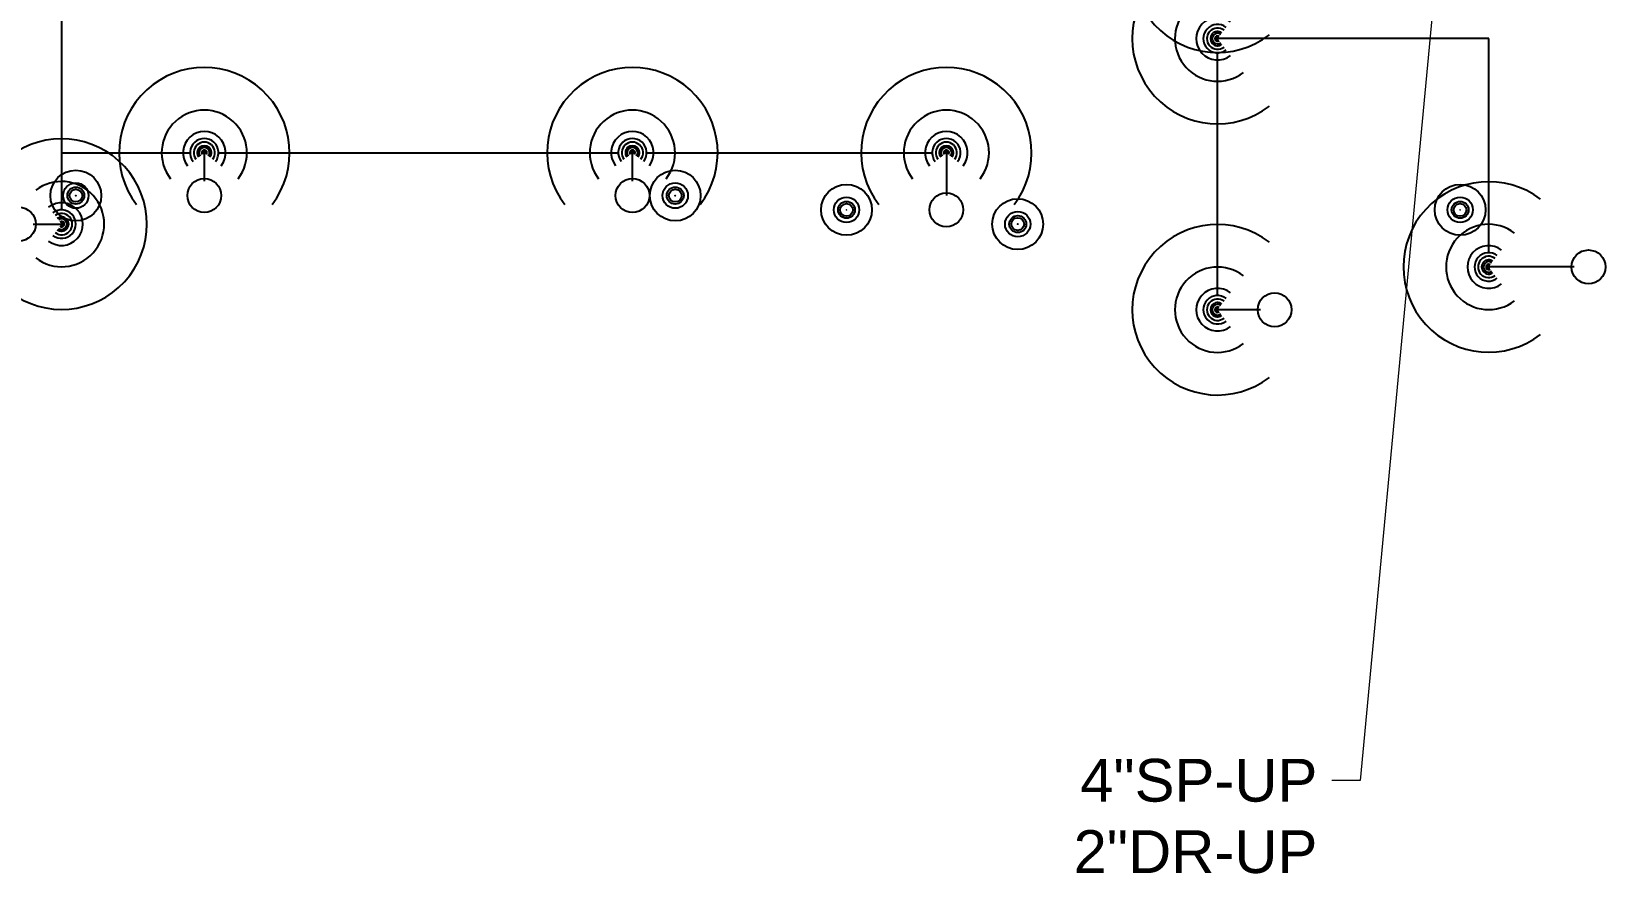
# Model space of a CAD drawing. Extents: x -17670 to 21732, y -105 to 1153.
# Drawn here: x -2112.4 to -1671.3, y -85.9 to 153.7 of the extents above; entities that cross this region are included whole.
import ezdxf
from ezdxf import colors
from ezdxf.entities.mleader import LeaderData, LeaderLine
from ezdxf.math import Vec2, Vec3

# ---------------------------------------------------------------- set-up
doc = ezdxf.new("R2010")
doc.units = 0
doc.header["$LTSCALE"] = 48
doc.header["$MEASUREMENT"] = 0
for name, color, linetype in [('F-SPRK-HEAD-N', 2, 'Continuous'), ('F-SPRK-HEAD-N @ 1 (1)', 2, 'Continuous'), ('F-SPRK-HEAD-N @ 1 (2)', 2, 'Continuous'), ('F-SPRK-HEAD-N @ 128', 2, 'Continuous'), ('F-SPRK-HEAD-N @ 192', 2, 'Continuous'), ('F-SPRK-HEAD-N @ 48', 2, 'Continuous'), ('F-SPRK-HEAD-N @ 64', 2, 'Continuous'), ('F-SPRK-HEAD-N @ 96', 2, 'Continuous'), ('F-SPRN-N', 1, 'Continuous'), ('F-SPRN-N @ 1 (1)', 1, 'Continuous'), ('F-SPRN-N @ 1 (2)', 1, 'Continuous'), ('F-SPRN-N @ 12', 1, 'Continuous'), ('F-SPRN-N @ 128', 1, 'Continuous'), ('F-SPRN-N @ 16', 1, 'Continuous'), ('F-SPRN-N @ 192', 1, 'Continuous'), ('F-SPRN-N @ 2', 1, 'Continuous'), ('F-SPRN-N @ 24', 1, 'Continuous'), ('F-SPRN-N @ 384', 1, 'Continuous'), ('F-SPRN-N @ 4', 1, 'Continuous'), ('F-SPRN-N @ 48', 1, 'Continuous'), ('F-SPRN-N @ 64', 1, 'Continuous'), ('F-SPRN-N @ 768', 1, 'Continuous'), ('F-SPRN-N @ 8', 1, 'Continuous'), ('F-SPRN-N @ 96', 1, 'Continuous')]:
    doc.layers.add(name, color=color, linetype=linetype)
doc.layers.add('G-ANNO-TEXT', color=70, linetype='Continuous', lineweight=0)
doc.styles.add('Arial', font='arial.ttf')

# ---------------------------------------------------------------- blocks, each defined once
blk = doc.blocks.new('*U27')
blk.add_circle((0, 0), 0.0371)
blk = doc.blocks.new('*U1309')
at = {"layer": 'F-SPRK-HEAD-N @ 1 (1)'}
blk.add_blockref('*U27', (-2100, 107.74), dxfattribs=at)
at = {"layer": 'F-SPRK-HEAD-N @ 1 (2)'}
blk.add_blockref('*U27', (-2100, 107.74), dxfattribs=at)
at = {"layer": 'F-SPRK-HEAD-N @ 128', "xscale": 128, "yscale": 128, "zscale": 128}
blk.add_blockref('*U27', (-2064, 107.74), dxfattribs=at)
at = {"layer": 'F-SPRK-HEAD-N @ 192', "xscale": 192, "yscale": 192, "zscale": 192}
blk.add_blockref('*U27', (-2100, 107.74), dxfattribs=at)
at = {"layer": 'F-SPRK-HEAD-N @ 48', "xscale": 48, "yscale": 48, "zscale": 48}
blk.add_blockref('*U27', (-2100, 107.74), dxfattribs=at)
at = {"layer": 'F-SPRK-HEAD-N @ 64', "xscale": 64, "yscale": 64, "zscale": 64}
blk.add_blockref('*U27', (-2100, 107.74), dxfattribs=at)
at = {"layer": 'F-SPRK-HEAD-N @ 96', "xscale": 96, "yscale": 96, "zscale": 96}
blk.add_blockref('*U27', (-2100, 107.74), dxfattribs=at)
blk = doc.blocks.new('*U1310')
at = {"layer": 'F-SPRK-HEAD-N @ 1 (1)'}
blk.add_blockref('*U27', (-1932, 107.74), dxfattribs=at)
at = {"layer": 'F-SPRK-HEAD-N @ 1 (2)'}
blk.add_blockref('*U27', (-1932, 107.74), dxfattribs=at)
at = {"layer": 'F-SPRK-HEAD-N @ 128', "xscale": 128, "yscale": 128, "zscale": 128}
blk.add_blockref('*U27', (-1944, 107.74), dxfattribs=at)
at = {"layer": 'F-SPRK-HEAD-N @ 192', "xscale": 192, "yscale": 192, "zscale": 192}
blk.add_blockref('*U27', (-1932, 107.74), dxfattribs=at)
at = {"layer": 'F-SPRK-HEAD-N @ 48', "xscale": 48, "yscale": 48, "zscale": 48}
blk.add_blockref('*U27', (-1932, 107.74), dxfattribs=at)
at = {"layer": 'F-SPRK-HEAD-N @ 64', "xscale": 64, "yscale": 64, "zscale": 64}
blk.add_blockref('*U27', (-1932, 107.74), dxfattribs=at)
at = {"layer": 'F-SPRK-HEAD-N @ 96', "xscale": 96, "yscale": 96, "zscale": 96}
blk.add_blockref('*U27', (-1932, 107.74), dxfattribs=at)
blk = doc.blocks.new('*U1311')
at = {"layer": 'F-SPRK-HEAD-N @ 1 (1)'}
blk.add_blockref('*U27', (-1884, 103.74), dxfattribs=at)
at = {"layer": 'F-SPRK-HEAD-N @ 1 (2)'}
blk.add_blockref('*U27', (-1884, 103.74), dxfattribs=at)
at = {"layer": 'F-SPRK-HEAD-N @ 128', "xscale": 128, "yscale": 128, "zscale": 128}
blk.add_blockref('*U27', (-1856, 103.74), dxfattribs=at)
at = {"layer": 'F-SPRK-HEAD-N @ 192', "xscale": 192, "yscale": 192, "zscale": 192}
blk.add_blockref('*U27', (-1884, 103.74), dxfattribs=at)
at = {"layer": 'F-SPRK-HEAD-N @ 48', "xscale": 48, "yscale": 48, "zscale": 48}
blk.add_blockref('*U27', (-1884, 103.74), dxfattribs=at)
at = {"layer": 'F-SPRK-HEAD-N @ 64', "xscale": 64, "yscale": 64, "zscale": 64}
blk.add_blockref('*U27', (-1884, 103.74), dxfattribs=at)
at = {"layer": 'F-SPRK-HEAD-N @ 96', "xscale": 96, "yscale": 96, "zscale": 96}
blk.add_blockref('*U27', (-1884, 103.74), dxfattribs=at)
blk = doc.blocks.new('*U1315')
at = {"layer": 'F-SPRK-HEAD-N @ 1 (1)'}
blk.add_blockref('*U27', (-1712, 103.74), dxfattribs=at)
at = {"layer": 'F-SPRK-HEAD-N @ 1 (2)'}
blk.add_blockref('*U27', (-1712, 103.74), dxfattribs=at)
at = {"layer": 'F-SPRK-HEAD-N @ 128', "xscale": 128, "yscale": 128, "zscale": 128}
blk.add_blockref('*U27', (-1676, 87.74), dxfattribs=at)
at = {"layer": 'F-SPRK-HEAD-N @ 192', "xscale": 192, "yscale": 192, "zscale": 192}
blk.add_blockref('*U27', (-1712, 103.74), dxfattribs=at)
at = {"layer": 'F-SPRK-HEAD-N @ 48', "xscale": 48, "yscale": 48, "zscale": 48}
blk.add_blockref('*U27', (-1712, 103.74), dxfattribs=at)
at = {"layer": 'F-SPRK-HEAD-N @ 64', "xscale": 64, "yscale": 64, "zscale": 64}
blk.add_blockref('*U27', (-1712, 103.74), dxfattribs=at)
at = {"layer": 'F-SPRK-HEAD-N @ 96', "xscale": 96, "yscale": 96, "zscale": 96}
blk.add_blockref('*U27', (-1712, 103.74), dxfattribs=at)
blk = doc.blocks.new('*U1317')
at = {"layer": 'F-SPRK-HEAD-N @ 1 (1)'}
blk.add_blockref('*U27', (-1836, 99.74), dxfattribs=at)
at = {"layer": 'F-SPRK-HEAD-N @ 1 (2)'}
blk.add_blockref('*U27', (-1836, 99.74), dxfattribs=at)
at = {"layer": 'F-SPRK-HEAD-N @ 128', "xscale": 128, "yscale": 128, "zscale": 128}
blk.add_blockref('*U27', (-1764, 75.74), dxfattribs=at)
at = {"layer": 'F-SPRK-HEAD-N @ 192', "xscale": 192, "yscale": 192, "zscale": 192}
blk.add_blockref('*U27', (-1836, 99.74), dxfattribs=at)
at = {"layer": 'F-SPRK-HEAD-N @ 48', "xscale": 48, "yscale": 48, "zscale": 48}
blk.add_blockref('*U27', (-1836, 99.74), dxfattribs=at)
at = {"layer": 'F-SPRK-HEAD-N @ 64', "xscale": 64, "yscale": 64, "zscale": 64}
blk.add_blockref('*U27', (-1836, 99.74), dxfattribs=at)
at = {"layer": 'F-SPRK-HEAD-N @ 96', "xscale": 96, "yscale": 96, "zscale": 96}
blk.add_blockref('*U27', (-1836, 99.74), dxfattribs=at)
blk = doc.blocks.new('*U42')
at = {"linetype": 'Continuous'}
blk.add_arc((0, 0), 0.03112, 52.56697, 307.43303, dxfattribs=at)
blk = doc.blocks.new('*U1349')
at = {"layer": 'F-SPRN-N @ 1 (1)', "rotation": 270}
blk.add_blockref('*U42', (-2064, 119.74), dxfattribs=at)
at = {"layer": 'F-SPRN-N @ 1 (2)', "rotation": 270}
blk.add_blockref('*U42', (-2064, 119.74), dxfattribs=at)
at = {"layer": 'F-SPRN-N @ 12', "xscale": 12, "yscale": 12, "zscale": 12, "rotation": 270}
blk.add_blockref('*U42', (-2064, 119.74), dxfattribs=at)
at = {"layer": 'F-SPRN-N @ 128', "xscale": 128, "yscale": 128, "zscale": 128, "rotation": 270}
blk.add_blockref('*U42', (-2064, 119.74), dxfattribs=at)
at = {"layer": 'F-SPRN-N @ 16', "xscale": 16, "yscale": 16, "zscale": 16, "rotation": 270}
blk.add_blockref('*U42', (-2064, 119.74), dxfattribs=at)
at = {"layer": 'F-SPRN-N @ 192', "xscale": 192, "yscale": 192, "zscale": 192, "rotation": 270}
blk.add_blockref('*U42', (-2064, 119.74), dxfattribs=at)
at = {"layer": 'F-SPRN-N @ 2', "xscale": 2, "yscale": 2, "zscale": 2, "rotation": 270}
blk.add_blockref('*U42', (-2064, 119.74), dxfattribs=at)
at = {"layer": 'F-SPRN-N @ 24', "xscale": 24, "yscale": 24, "zscale": 24, "rotation": 270}
blk.add_blockref('*U42', (-2064, 119.74), dxfattribs=at)
at = {"layer": 'F-SPRN-N @ 384', "xscale": 384, "yscale": 384, "zscale": 384, "rotation": 270}
blk.add_blockref('*U42', (-2064, 119.74), dxfattribs=at)
at = {"layer": 'F-SPRN-N @ 4', "xscale": 4, "yscale": 4, "zscale": 4, "rotation": 270}
blk.add_blockref('*U42', (-2064, 119.74), dxfattribs=at)
at = {"layer": 'F-SPRN-N @ 48', "xscale": 48, "yscale": 48, "zscale": 48, "rotation": 270}
blk.add_blockref('*U42', (-2064, 119.74), dxfattribs=at)
at = {"layer": 'F-SPRN-N @ 64', "xscale": 64, "yscale": 64, "zscale": 64, "rotation": 270}
blk.add_blockref('*U42', (-2064, 119.74), dxfattribs=at)
at = {"layer": 'F-SPRN-N @ 768', "xscale": 768, "yscale": 768, "zscale": 768, "rotation": 270}
blk.add_blockref('*U42', (-2064, 119.74), dxfattribs=at)
at = {"layer": 'F-SPRN-N @ 8', "xscale": 8, "yscale": 8, "zscale": 8, "rotation": 270}
blk.add_blockref('*U42', (-2064, 119.74), dxfattribs=at)
at = {"layer": 'F-SPRN-N @ 96', "xscale": 96, "yscale": 96, "zscale": 96, "rotation": 270}
blk.add_blockref('*U42', (-2064, 119.74), dxfattribs=at)
blk = doc.blocks.new('*U1350')
at = {"layer": 'F-SPRN-N @ 1 (1)', "rotation": 270}
blk.add_blockref('*U42', (-1944, 119.74), dxfattribs=at)
at = {"layer": 'F-SPRN-N @ 1 (2)', "rotation": 270}
blk.add_blockref('*U42', (-1944, 119.74), dxfattribs=at)
at = {"layer": 'F-SPRN-N @ 12', "xscale": 12, "yscale": 12, "zscale": 12, "rotation": 270}
blk.add_blockref('*U42', (-1944, 119.74), dxfattribs=at)
at = {"layer": 'F-SPRN-N @ 128', "xscale": 128, "yscale": 128, "zscale": 128, "rotation": 270}
blk.add_blockref('*U42', (-1944, 119.74), dxfattribs=at)
at = {"layer": 'F-SPRN-N @ 16', "xscale": 16, "yscale": 16, "zscale": 16, "rotation": 270}
blk.add_blockref('*U42', (-1944, 119.74), dxfattribs=at)
at = {"layer": 'F-SPRN-N @ 192', "xscale": 192, "yscale": 192, "zscale": 192, "rotation": 270}
blk.add_blockref('*U42', (-1944, 119.74), dxfattribs=at)
at = {"layer": 'F-SPRN-N @ 2', "xscale": 2, "yscale": 2, "zscale": 2, "rotation": 270}
blk.add_blockref('*U42', (-1944, 119.74), dxfattribs=at)
at = {"layer": 'F-SPRN-N @ 24', "xscale": 24, "yscale": 24, "zscale": 24, "rotation": 270}
blk.add_blockref('*U42', (-1944, 119.74), dxfattribs=at)
at = {"layer": 'F-SPRN-N @ 384', "xscale": 384, "yscale": 384, "zscale": 384, "rotation": 270}
blk.add_blockref('*U42', (-1944, 119.74), dxfattribs=at)
at = {"layer": 'F-SPRN-N @ 4', "xscale": 4, "yscale": 4, "zscale": 4, "rotation": 270}
blk.add_blockref('*U42', (-1944, 119.74), dxfattribs=at)
at = {"layer": 'F-SPRN-N @ 48', "xscale": 48, "yscale": 48, "zscale": 48, "rotation": 270}
blk.add_blockref('*U42', (-1944, 119.74), dxfattribs=at)
at = {"layer": 'F-SPRN-N @ 64', "xscale": 64, "yscale": 64, "zscale": 64, "rotation": 270}
blk.add_blockref('*U42', (-1944, 119.74), dxfattribs=at)
at = {"layer": 'F-SPRN-N @ 768', "xscale": 768, "yscale": 768, "zscale": 768, "rotation": 270}
blk.add_blockref('*U42', (-1944, 119.74), dxfattribs=at)
at = {"layer": 'F-SPRN-N @ 8', "xscale": 8, "yscale": 8, "zscale": 8, "rotation": 270}
blk.add_blockref('*U42', (-1944, 119.74), dxfattribs=at)
at = {"layer": 'F-SPRN-N @ 96', "xscale": 96, "yscale": 96, "zscale": 96, "rotation": 270}
blk.add_blockref('*U42', (-1944, 119.74), dxfattribs=at)
blk = doc.blocks.new('*U12')
at = {"linetype": 'Continuous'}
blk.add_arc((0, 0), 0.03112, 232.56697, 127.43303, dxfattribs=at)
blk = doc.blocks.new('*U1351')
at = {"layer": 'F-SPRN-N @ 1 (1)', "rotation": 89.99999999999999}
blk.add_blockref('*U12', (-1856, 119.74), dxfattribs=at)
at = {"layer": 'F-SPRN-N @ 1 (2)', "rotation": 89.99999999999999}
blk.add_blockref('*U12', (-1856, 119.74), dxfattribs=at)
at = {"layer": 'F-SPRN-N @ 12', "xscale": 12.00000000000001, "yscale": 12.00000000000001, "zscale": 12.00000000000001, "rotation": 89.99999999999999}
blk.add_blockref('*U12', (-1856, 119.74), dxfattribs=at)
at = {"layer": 'F-SPRN-N @ 128', "xscale": 128.0000000000001, "yscale": 128.0000000000001, "zscale": 128.0000000000001, "rotation": 89.99999999999999}
blk.add_blockref('*U12', (-1856, 119.74), dxfattribs=at)
at = {"layer": 'F-SPRN-N @ 16', "xscale": 16.00000000000001, "yscale": 16.00000000000001, "zscale": 16.00000000000001, "rotation": 89.99999999999999}
blk.add_blockref('*U12', (-1856, 119.74), dxfattribs=at)
at = {"layer": 'F-SPRN-N @ 192', "xscale": 192.0000000000001, "yscale": 192.0000000000001, "zscale": 192.0000000000001, "rotation": 89.99999999999999}
blk.add_blockref('*U12', (-1856, 119.74), dxfattribs=at)
at = {"layer": 'F-SPRN-N @ 2', "xscale": 2.000000000000001, "yscale": 2.000000000000001, "zscale": 2.000000000000001, "rotation": 89.99999999999999}
blk.add_blockref('*U12', (-1856, 119.74), dxfattribs=at)
at = {"layer": 'F-SPRN-N @ 24', "xscale": 24.00000000000001, "yscale": 24.00000000000001, "zscale": 24.00000000000001, "rotation": 89.99999999999999}
blk.add_blockref('*U12', (-1856, 119.74), dxfattribs=at)
at = {"layer": 'F-SPRN-N @ 384', "xscale": 384.0000000000002, "yscale": 384.0000000000002, "zscale": 384.0000000000002, "rotation": 89.99999999999999}
blk.add_blockref('*U12', (-1856, 119.74), dxfattribs=at)
at = {"layer": 'F-SPRN-N @ 4', "xscale": 4.000000000000002, "yscale": 4.000000000000002, "zscale": 4.000000000000002, "rotation": 89.99999999999999}
blk.add_blockref('*U12', (-1856, 119.74), dxfattribs=at)
at = {"layer": 'F-SPRN-N @ 48', "xscale": 48.00000000000002, "yscale": 48.00000000000002, "zscale": 48.00000000000002, "rotation": 89.99999999999999}
blk.add_blockref('*U12', (-1856, 119.74), dxfattribs=at)
at = {"layer": 'F-SPRN-N @ 64', "xscale": 64.00000000000003, "yscale": 64.00000000000003, "zscale": 64.00000000000003, "rotation": 89.99999999999999}
blk.add_blockref('*U12', (-1856, 119.74), dxfattribs=at)
at = {"layer": 'F-SPRN-N @ 768', "xscale": 768.0000000000003, "yscale": 768.0000000000003, "zscale": 768.0000000000003, "rotation": 89.99999999999999}
blk.add_blockref('*U12', (-1856, 119.74), dxfattribs=at)
at = {"layer": 'F-SPRN-N @ 8', "xscale": 8.000000000000004, "yscale": 8.000000000000004, "zscale": 8.000000000000004, "rotation": 89.99999999999999}
blk.add_blockref('*U12', (-1856, 119.74), dxfattribs=at)
at = {"layer": 'F-SPRN-N @ 96', "xscale": 96.00000000000004, "yscale": 96.00000000000004, "zscale": 96.00000000000004, "rotation": 89.99999999999999}
blk.add_blockref('*U12', (-1856, 119.74), dxfattribs=at)
blk = doc.blocks.new('*U1353')
at = {"layer": 'F-SPRN-N @ 1 (1)', "rotation": 180}
blk.add_blockref('*U12', (-1780, 171.74), dxfattribs=at)
at = {"layer": 'F-SPRN-N @ 1 (2)', "rotation": 180}
blk.add_blockref('*U12', (-1780, 171.74), dxfattribs=at)
at = {"layer": 'F-SPRN-N @ 12', "xscale": 12, "yscale": 12, "zscale": 12, "rotation": 180}
blk.add_blockref('*U12', (-1780, 171.74), dxfattribs=at)
at = {"layer": 'F-SPRN-N @ 128', "xscale": 128, "yscale": 128, "zscale": 128, "rotation": 180}
blk.add_blockref('*U12', (-1780, 171.74), dxfattribs=at)
at = {"layer": 'F-SPRN-N @ 16', "xscale": 16, "yscale": 16, "zscale": 16, "rotation": 180}
blk.add_blockref('*U12', (-1780, 171.74), dxfattribs=at)
at = {"layer": 'F-SPRN-N @ 192', "xscale": 192, "yscale": 192, "zscale": 192, "rotation": 180}
blk.add_blockref('*U12', (-1780, 171.74), dxfattribs=at)
at = {"layer": 'F-SPRN-N @ 2', "xscale": 2, "yscale": 2, "zscale": 2, "rotation": 180}
blk.add_blockref('*U12', (-1780, 171.74), dxfattribs=at)
at = {"layer": 'F-SPRN-N @ 24', "xscale": 24, "yscale": 24, "zscale": 24, "rotation": 180}
blk.add_blockref('*U12', (-1780, 171.74), dxfattribs=at)
at = {"layer": 'F-SPRN-N @ 384', "xscale": 384, "yscale": 384, "zscale": 384, "rotation": 180}
blk.add_blockref('*U12', (-1780, 171.74), dxfattribs=at)
at = {"layer": 'F-SPRN-N @ 4', "xscale": 4, "yscale": 4, "zscale": 4, "rotation": 180}
blk.add_blockref('*U12', (-1780, 171.74), dxfattribs=at)
at = {"layer": 'F-SPRN-N @ 48', "xscale": 48, "yscale": 48, "zscale": 48, "rotation": 180}
blk.add_blockref('*U12', (-1780, 171.74), dxfattribs=at)
at = {"layer": 'F-SPRN-N @ 64', "xscale": 64, "yscale": 64, "zscale": 64, "rotation": 180}
blk.add_blockref('*U12', (-1780, 171.74), dxfattribs=at)
at = {"layer": 'F-SPRN-N @ 768', "xscale": 768, "yscale": 768, "zscale": 768, "rotation": 180}
blk.add_blockref('*U12', (-1780, 171.74), dxfattribs=at)
at = {"layer": 'F-SPRN-N @ 8', "xscale": 8, "yscale": 8, "zscale": 8, "rotation": 180}
blk.add_blockref('*U12', (-1780, 171.74), dxfattribs=at)
at = {"layer": 'F-SPRN-N @ 96', "xscale": 96, "yscale": 96, "zscale": 96, "rotation": 180}
blk.add_blockref('*U12', (-1780, 171.74), dxfattribs=at)
blk = doc.blocks.new('*U1354')
at = {"layer": 'F-SPRN-N @ 1 (1)', "rotation": 180}
blk.add_blockref('*U12', (-1780, 75.74), dxfattribs=at)
at = {"layer": 'F-SPRN-N @ 1 (2)', "rotation": 180}
blk.add_blockref('*U12', (-1780, 75.74), dxfattribs=at)
at = {"layer": 'F-SPRN-N @ 12', "xscale": 12, "yscale": 12, "zscale": 12, "rotation": 180}
blk.add_blockref('*U12', (-1780, 75.74), dxfattribs=at)
at = {"layer": 'F-SPRN-N @ 128', "xscale": 128, "yscale": 128, "zscale": 128, "rotation": 180}
blk.add_blockref('*U12', (-1780, 75.74), dxfattribs=at)
at = {"layer": 'F-SPRN-N @ 16', "xscale": 16, "yscale": 16, "zscale": 16, "rotation": 180}
blk.add_blockref('*U12', (-1780, 75.74), dxfattribs=at)
at = {"layer": 'F-SPRN-N @ 192', "xscale": 192, "yscale": 192, "zscale": 192, "rotation": 180}
blk.add_blockref('*U12', (-1780, 75.74), dxfattribs=at)
at = {"layer": 'F-SPRN-N @ 2', "xscale": 2, "yscale": 2, "zscale": 2, "rotation": 180}
blk.add_blockref('*U12', (-1780, 75.74), dxfattribs=at)
at = {"layer": 'F-SPRN-N @ 24', "xscale": 24, "yscale": 24, "zscale": 24, "rotation": 180}
blk.add_blockref('*U12', (-1780, 75.74), dxfattribs=at)
at = {"layer": 'F-SPRN-N @ 384', "xscale": 384, "yscale": 384, "zscale": 384, "rotation": 180}
blk.add_blockref('*U12', (-1780, 75.74), dxfattribs=at)
at = {"layer": 'F-SPRN-N @ 4', "xscale": 4, "yscale": 4, "zscale": 4, "rotation": 180}
blk.add_blockref('*U12', (-1780, 75.74), dxfattribs=at)
at = {"layer": 'F-SPRN-N @ 48', "xscale": 48, "yscale": 48, "zscale": 48, "rotation": 180}
blk.add_blockref('*U12', (-1780, 75.74), dxfattribs=at)
at = {"layer": 'F-SPRN-N @ 64', "xscale": 64, "yscale": 64, "zscale": 64, "rotation": 180}
blk.add_blockref('*U12', (-1780, 75.74), dxfattribs=at)
at = {"layer": 'F-SPRN-N @ 768', "xscale": 768, "yscale": 768, "zscale": 768, "rotation": 180}
blk.add_blockref('*U12', (-1780, 75.74), dxfattribs=at)
at = {"layer": 'F-SPRN-N @ 8', "xscale": 8, "yscale": 8, "zscale": 8, "rotation": 180}
blk.add_blockref('*U12', (-1780, 75.74), dxfattribs=at)
at = {"layer": 'F-SPRN-N @ 96', "xscale": 96, "yscale": 96, "zscale": 96, "rotation": 180}
blk.add_blockref('*U12', (-1780, 75.74), dxfattribs=at)
blk = doc.blocks.new('*U1386')
at = {"layer": 'F-SPRN-N @ 1 (1)', "rotation": 180}
blk.add_blockref('*U12', (-1780, 151.74), dxfattribs=at)
at = {"layer": 'F-SPRN-N @ 1 (2)', "rotation": 180}
blk.add_blockref('*U12', (-1780, 151.74), dxfattribs=at)
at = {"layer": 'F-SPRN-N @ 12', "xscale": 12, "yscale": 12, "zscale": 12, "rotation": 180}
blk.add_blockref('*U12', (-1780, 151.74), dxfattribs=at)
at = {"layer": 'F-SPRN-N @ 128', "xscale": 128, "yscale": 128, "zscale": 128, "rotation": 180}
blk.add_blockref('*U12', (-1780, 151.74), dxfattribs=at)
at = {"layer": 'F-SPRN-N @ 16', "xscale": 16, "yscale": 16, "zscale": 16, "rotation": 180}
blk.add_blockref('*U12', (-1780, 151.74), dxfattribs=at)
at = {"layer": 'F-SPRN-N @ 192', "xscale": 192, "yscale": 192, "zscale": 192, "rotation": 180}
blk.add_blockref('*U12', (-1780, 151.74), dxfattribs=at)
at = {"layer": 'F-SPRN-N @ 2', "xscale": 2, "yscale": 2, "zscale": 2, "rotation": 180}
blk.add_blockref('*U12', (-1780, 151.74), dxfattribs=at)
at = {"layer": 'F-SPRN-N @ 24', "xscale": 24, "yscale": 24, "zscale": 24, "rotation": 180}
blk.add_blockref('*U12', (-1780, 151.74), dxfattribs=at)
at = {"layer": 'F-SPRN-N @ 384', "xscale": 384, "yscale": 384, "zscale": 384, "rotation": 180}
blk.add_blockref('*U12', (-1780, 151.74), dxfattribs=at)
at = {"layer": 'F-SPRN-N @ 4', "xscale": 4, "yscale": 4, "zscale": 4, "rotation": 180}
blk.add_blockref('*U12', (-1780, 151.74), dxfattribs=at)
at = {"layer": 'F-SPRN-N @ 48', "xscale": 48, "yscale": 48, "zscale": 48, "rotation": 180}
blk.add_blockref('*U12', (-1780, 151.74), dxfattribs=at)
at = {"layer": 'F-SPRN-N @ 64', "xscale": 64, "yscale": 64, "zscale": 64, "rotation": 180}
blk.add_blockref('*U12', (-1780, 151.74), dxfattribs=at)
at = {"layer": 'F-SPRN-N @ 768', "xscale": 768, "yscale": 768, "zscale": 768, "rotation": 180}
blk.add_blockref('*U12', (-1780, 151.74), dxfattribs=at)
at = {"layer": 'F-SPRN-N @ 8', "xscale": 8, "yscale": 8, "zscale": 8, "rotation": 180}
blk.add_blockref('*U12', (-1780, 151.74), dxfattribs=at)
at = {"layer": 'F-SPRN-N @ 96', "xscale": 96, "yscale": 96, "zscale": 96, "rotation": 180}
blk.add_blockref('*U12', (-1780, 151.74), dxfattribs=at)
blk = doc.blocks.new('*U1387')
at = {"layer": 'F-SPRN-N @ 1 (1)', "rotation": 180}
blk.add_blockref('*U12', (-1704, 87.74), dxfattribs=at)
at = {"layer": 'F-SPRN-N @ 1 (2)', "rotation": 180}
blk.add_blockref('*U12', (-1704, 87.74), dxfattribs=at)
at = {"layer": 'F-SPRN-N @ 12', "xscale": 12, "yscale": 12, "zscale": 12, "rotation": 180}
blk.add_blockref('*U12', (-1704, 87.74), dxfattribs=at)
at = {"layer": 'F-SPRN-N @ 128', "xscale": 128, "yscale": 128, "zscale": 128, "rotation": 180}
blk.add_blockref('*U12', (-1704, 87.74), dxfattribs=at)
at = {"layer": 'F-SPRN-N @ 16', "xscale": 16, "yscale": 16, "zscale": 16, "rotation": 180}
blk.add_blockref('*U12', (-1704, 87.74), dxfattribs=at)
at = {"layer": 'F-SPRN-N @ 192', "xscale": 192, "yscale": 192, "zscale": 192, "rotation": 180}
blk.add_blockref('*U12', (-1704, 87.74), dxfattribs=at)
at = {"layer": 'F-SPRN-N @ 2', "xscale": 2, "yscale": 2, "zscale": 2, "rotation": 180}
blk.add_blockref('*U12', (-1704, 87.74), dxfattribs=at)
at = {"layer": 'F-SPRN-N @ 24', "xscale": 24, "yscale": 24, "zscale": 24, "rotation": 180}
blk.add_blockref('*U12', (-1704, 87.74), dxfattribs=at)
at = {"layer": 'F-SPRN-N @ 384', "xscale": 384, "yscale": 384, "zscale": 384, "rotation": 180}
blk.add_blockref('*U12', (-1704, 87.74), dxfattribs=at)
at = {"layer": 'F-SPRN-N @ 4', "xscale": 4, "yscale": 4, "zscale": 4, "rotation": 180}
blk.add_blockref('*U12', (-1704, 87.74), dxfattribs=at)
at = {"layer": 'F-SPRN-N @ 48', "xscale": 48, "yscale": 48, "zscale": 48, "rotation": 180}
blk.add_blockref('*U12', (-1704, 87.74), dxfattribs=at)
at = {"layer": 'F-SPRN-N @ 64', "xscale": 64, "yscale": 64, "zscale": 64, "rotation": 180}
blk.add_blockref('*U12', (-1704, 87.74), dxfattribs=at)
at = {"layer": 'F-SPRN-N @ 768', "xscale": 768, "yscale": 768, "zscale": 768, "rotation": 180}
blk.add_blockref('*U12', (-1704, 87.74), dxfattribs=at)
at = {"layer": 'F-SPRN-N @ 8', "xscale": 8, "yscale": 8, "zscale": 8, "rotation": 180}
blk.add_blockref('*U12', (-1704, 87.74), dxfattribs=at)
at = {"layer": 'F-SPRN-N @ 96', "xscale": 96, "yscale": 96, "zscale": 96, "rotation": 180}
blk.add_blockref('*U12', (-1704, 87.74), dxfattribs=at)
blk = doc.blocks.new('*U1631')
at = {"layer": 'F-SPRK-HEAD-N @ 1 (1)'}
blk.add_blockref('*U27', (-2148, 99.74), dxfattribs=at)
at = {"layer": 'F-SPRK-HEAD-N @ 1 (2)'}
blk.add_blockref('*U27', (-2148, 99.74), dxfattribs=at)
at = {"layer": 'F-SPRK-HEAD-N @ 128', "xscale": 128, "yscale": 128, "zscale": 128}
blk.add_blockref('*U27', (-2116, 99.74), dxfattribs=at)
at = {"layer": 'F-SPRK-HEAD-N @ 192', "xscale": 192, "yscale": 192, "zscale": 192}
blk.add_blockref('*U27', (-2148, 99.74), dxfattribs=at)
at = {"layer": 'F-SPRK-HEAD-N @ 48', "xscale": 48, "yscale": 48, "zscale": 48}
blk.add_blockref('*U27', (-2148, 99.74), dxfattribs=at)
at = {"layer": 'F-SPRK-HEAD-N @ 64', "xscale": 64, "yscale": 64, "zscale": 64}
blk.add_blockref('*U27', (-2148, 99.74), dxfattribs=at)
at = {"layer": 'F-SPRK-HEAD-N @ 96', "xscale": 96, "yscale": 96, "zscale": 96}
blk.add_blockref('*U27', (-2148, 99.74), dxfattribs=at)
blk = doc.blocks.new('*U1632')
at = {"layer": 'F-SPRN-N @ 1 (1)'}
blk.add_blockref('*U12', (-2104, 99.74), dxfattribs=at)
at = {"layer": 'F-SPRN-N @ 1 (2)'}
blk.add_blockref('*U12', (-2104, 99.74), dxfattribs=at)
at = {"layer": 'F-SPRN-N @ 12', "xscale": 12, "yscale": 12, "zscale": 12}
blk.add_blockref('*U12', (-2104, 99.74), dxfattribs=at)
at = {"layer": 'F-SPRN-N @ 128', "xscale": 128, "yscale": 128, "zscale": 128}
blk.add_blockref('*U12', (-2104, 99.74), dxfattribs=at)
at = {"layer": 'F-SPRN-N @ 16', "xscale": 16, "yscale": 16, "zscale": 16}
blk.add_blockref('*U12', (-2104, 99.74), dxfattribs=at)
at = {"layer": 'F-SPRN-N @ 192', "xscale": 192, "yscale": 192, "zscale": 192}
blk.add_blockref('*U12', (-2104, 99.74), dxfattribs=at)
at = {"layer": 'F-SPRN-N @ 2', "xscale": 2, "yscale": 2, "zscale": 2}
blk.add_blockref('*U12', (-2104, 99.74), dxfattribs=at)
at = {"layer": 'F-SPRN-N @ 24', "xscale": 24, "yscale": 24, "zscale": 24}
blk.add_blockref('*U12', (-2104, 99.74), dxfattribs=at)
at = {"layer": 'F-SPRN-N @ 384', "xscale": 384, "yscale": 384, "zscale": 384}
blk.add_blockref('*U12', (-2104, 99.74), dxfattribs=at)
at = {"layer": 'F-SPRN-N @ 4', "xscale": 4, "yscale": 4, "zscale": 4}
blk.add_blockref('*U12', (-2104, 99.74), dxfattribs=at)
at = {"layer": 'F-SPRN-N @ 48', "xscale": 48, "yscale": 48, "zscale": 48}
blk.add_blockref('*U12', (-2104, 99.74), dxfattribs=at)
at = {"layer": 'F-SPRN-N @ 64', "xscale": 64, "yscale": 64, "zscale": 64}
blk.add_blockref('*U12', (-2104, 99.74), dxfattribs=at)
at = {"layer": 'F-SPRN-N @ 768', "xscale": 768, "yscale": 768, "zscale": 768}
blk.add_blockref('*U12', (-2104, 99.74), dxfattribs=at)
at = {"layer": 'F-SPRN-N @ 8', "xscale": 8, "yscale": 8, "zscale": 8}
blk.add_blockref('*U12', (-2104, 99.74), dxfattribs=at)
at = {"layer": 'F-SPRN-N @ 96', "xscale": 96, "yscale": 96, "zscale": 96}
blk.add_blockref('*U12', (-2104, 99.74), dxfattribs=at)

msp = doc.modelspace()

# ---------------------------------------------------------------- linework, layer by layer
at = {"layer": 'F-SPRN-N'}
for p, q in [((-2104, 243.74), (-2104, 103.74)), ((-1704, 151.74), (-1780, 151.74)), ((-1704, 91.74), (-1704, 151.74)), ((-1780, 79.74), (-1780, 147.74)), ((-2104, 119.74), (-2068, 119.74)), ((-2064, 119.74), (-2064, 111.74)), ((-2060, 119.74), (-1948, 119.74)), ((-1944, 111.74), (-1944, 119.74)), ((-1940, 119.74), (-1860, 119.74)), ((-1856, 119.74), (-1856, 107.74)), ((-2112, 99.74), (-2104, 99.74)), ((-1680, 87.74), (-1704, 87.74)), ((-1768, 75.74), (-1780, 75.74))]:
    msp.add_line(p, q, dxfattribs=at)

# ---------------------------------------------------------------- block references
at = {"layer": 'F-SPRK-HEAD-N'}
for name in ['*U1309', '*U1310', '*U1311', '*U1315', '*U1631', '*U1317']:
    msp.add_blockref(name, (0, 0), dxfattribs=at)
at = {"layer": 'F-SPRN-N'}
for name in ['*U1353', '*U1386', '*U1349', '*U1350', '*U1351', '*U1632', '*U1387', '*U1354']:
    msp.add_blockref(name, (0, 0), dxfattribs=at)

# ---------------------------------------------------------------- leaders
at = {"layer": 'G-ANNO-TEXT'}
ml = msp.add_multileader_mtext('Standard', dxfattribs=at)
ml.set_content('\\A1;4"SP-UP\\P2"DR-UP', color=256, style='Arial')
ml.set_leader_properties(color=256, linetype='ByLayer', lineweight=-1)
ml.build(insert=Vec2(0, 0))
ml.multileader.update_dxf_attribs({"has_dogleg": 0, "dogleg_length": 0.125, "arrow_head_size": 16, "scale": 128})
ctx = ml.context
ctx.base_point, ctx.scale, ctx.char_height, ctx.arrow_head_size, ctx.landing_gap_size, ctx.plane_origin = Vec3(-1823.14, -56.26), 128, 12, 16, 4, Vec3(-1696, 319.74)
ctx.text_align_type = 2
notes = []
notes.append((ctx, [(0, (1, 1, 0), (-1732, -56.26), (-1, 0), 16, [(0, [(-1704, 327.74), (-1740, -56.26)], 0, [])])]))
ctx.mtext.insert, ctx.mtext.alignment, ctx.mtext.flow_direction = Vec3(-1752, -50.15), 3, 5
for ctx, leaders in notes:
    for number, flags, end, landing, length, lines in leaders:
        leader = LeaderData()
        leader.index, (leader.has_last_leader_line, leader.has_dogleg_vector, leader.attachment_direction) = number, flags
        leader.last_leader_point, leader.dogleg_vector, leader.dogleg_length = Vec3(end), Vec3(landing), length
        for number, points, colour, breaks in lines:
            line = LeaderLine()
            line.index, line.vertices, line.color, line.breaks = number, Vec3.list(points), colors.encode_raw_color(colour), breaks
            leader.lines.append(line)
        ctx.leaders.append(leader)

doc.saveas('drawing.dxf')
